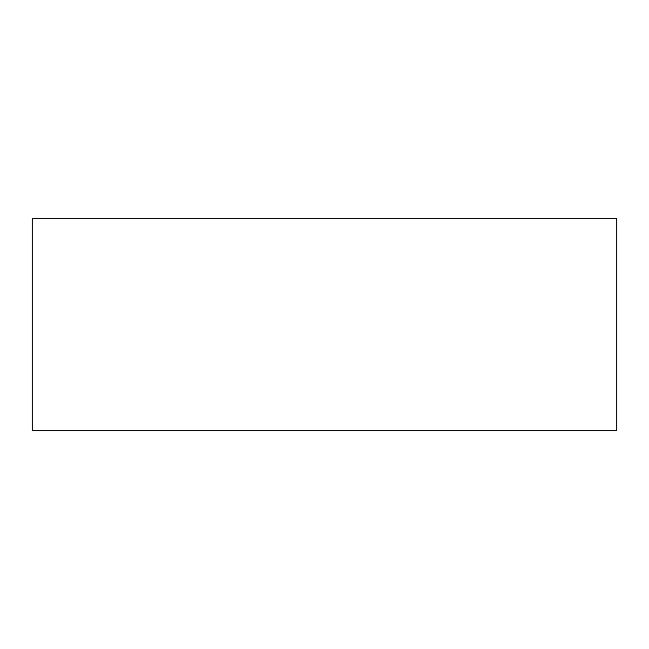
<?xml version="1.0" encoding="UTF-8"?>
<svg xmlns="http://www.w3.org/2000/svg" width="649" height="649" viewBox="0 0 649 649"><rect width="100%" height="100%" fill="white"/><g stroke="black" fill="none" stroke-linecap="round" stroke-linejoin="round"><path stroke-width="0.97" d="M616.55 218.47L32.45 218.47L32.45 430.53L616.55 430.53L616.55 218.47"/></g></svg>
